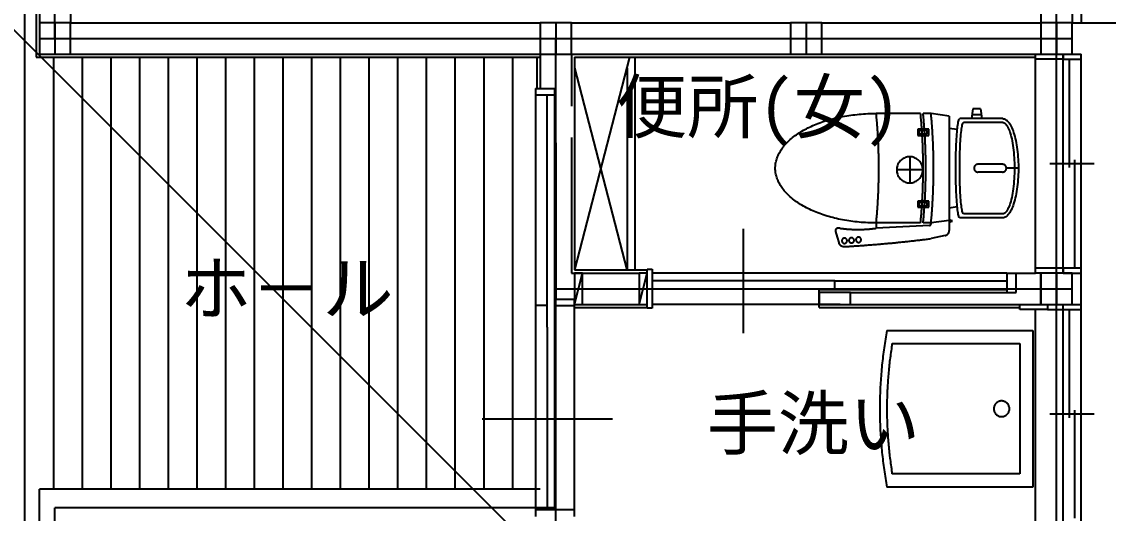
# Model space of a CAD drawing. Header units: millimetres. Extents: x -21029 to 20378, y -14043 to 14043.
# Drawn here: x 5234 to 9400, y -1352 to 533 of the extents above; entities that cross this region are included whole.
import ezdxf

# ---------------------------------------------------------------- set-up
doc = ezdxf.new("R2010")
doc.units = ezdxf.units.MM
for name, color, linetype in [('0-2', 7, 'Continuous'), ('0-3', 7, 'Continuous'), ('0-6', 7, 'Continuous'), ('0-7', 7, 'Continuous'), ('0-8', 7, 'Continuous'), ('0-C', 7, 'Continuous'), ('0-D', 7, 'Continuous'), ('0-E', 7, 'Continuous'), ('0-F', 7, 'Continuous'), ('1-7', 7, 'Continuous'), ('1-8', 7, 'Continuous'), ('1-9', 7, 'Continuous'), ('1-C', 7, 'Continuous')]:
    doc.layers.add(name, color=color, linetype=linetype)
doc.styles.add('JP', font='msgothic.ttc')

msp = doc.modelspace()

# ---------------------------------------------------------------- linework, layer by layer
at = {"layer": '0-2', "color": 1}
for p, q in [((9202, -3371.1), (9202, 7328.9)), ((5362, 468.9), (5362, 3416.4)), ((5362, 468.9), (9202, 468.9)), ((7282, -1451.1), (7282, 468.9)), ((7282, -491.1), (9202, -491.1)), ((5362, -4331.1), (5362, -1331.1)), ((7282, -1331.1), (5362, -1331.1))]:
    msp.add_line(p, q, dxfattribs=at)
at = {"layer": '0-3', "color": 7}
for p, q in [((9142, 1368.9), (9142, 528.9)), ((9262, 1368.9), (9262, 528.9)), ((5302, 1008.9), (5302, 528.9)), ((5422, 1008.9), (5422, 528.9)), ((5422, 528.9), (7222, 528.9)), ((7342, 528.9), (8182, 528.9)), ((8302, 528.9), (9142, 528.9)), ((5422, 408.9), (7222, 408.9)), ((7222, 408.9), (7222, 276.9)), ((7342, 408.9), (8182, 408.9)), ((7342, 408.9), (7342, 208.9)), ((8302, 408.9), (9142, 408.9)), ((7342, -431.1), (7602, -431.1)), ((8292, -493.6), (9012, -493.6)), ((8412, -506.1), (9047, -506.1)), ((7354.5, -551.1), (7602, -551.1)), ((8412, -551.1), (9082, -551.1))]:
    msp.add_line(p, q, dxfattribs=at)
at = {"layer": '0-6', "color": 7}
for p, q in [((8366.6, 166), (8374.2, 167.7)), ((8374.2, 167.7), (8381.9, 169.2)), ((8381.9, 169.2), (8389.7, 170.6)), ((8389.7, 170.6), (8397.5, 172)), ((8397.5, 172), (8405.4, 173.2)), ((8405.4, 173.2), (8413.3, 174.4)), ((8413.3, 174.4), (8421.3, 175.5)), ((8421.3, 175.5), (8429.3, 176.5)), ((8429.3, 176.5), (8437.4, 177.4)), ((8437.4, 177.4), (8445.4, 178.2)), ((8445.4, 178.2), (8453.6, 178.9)), ((8453.6, 178.9), (8461.7, 179.5)), ((8461.7, 179.5), (8469.9, 180)), ((8469.9, 180), (8478, 180.4)), ((8478, 180.4), (8486.2, 180.8)), ((8486.2, 180.8), (8494.4, 181)), ((8494.4, 181), (8502.6, 181.1)), ((8502.6, 181.1), (8510.9, 181.2)), ((8680.9, 181.2), (8510.9, 181.2)), ((8720.9, 181.2), (8690.9, 181.2)), ((8790.9, 171.2), (8720.9, 181.2)), ((8790.9, 171.2), (8790.9, -228.8)), ((8880.9, 199.2), (8875.9, 161.2)), ((8913.9, 176.2), (8877.9, 176.2)), ((8910.9, 199.2), (8880.9, 199.2)), ((8910.9, 199.2), (8915.9, 161.2)), ((8243.1, 122.8), (8249.1, 125.8)), ((8249.1, 125.8), (8255.2, 128.8)), ((8255.2, 128.8), (8261.4, 131.7)), ((8261.4, 131.7), (8267.7, 134.6)), ((8267.7, 134.6), (8274.2, 137.3)), ((8274.2, 137.3), (8280.7, 140)), ((8280.7, 140), (8287.4, 142.6)), ((8287.4, 142.6), (8294.1, 145.2)), ((8294.1, 145.2), (8301, 147.6)), ((8301, 147.6), (8307.9, 150)), ((8307.9, 150), (8315, 152.3)), ((8315, 152.3), (8322.1, 154.5)), ((8322.1, 154.5), (8329.3, 156.6)), ((8329.3, 156.6), (8336.6, 158.7)), ((8336.6, 158.7), (8344, 160.7)), ((8344, 160.7), (8351.4, 162.5)), ((8351.4, 162.5), (8359, 164.3)), ((8359, 164.3), (8366.6, 166)), ((8822, 124.9), (8822.8, 131.6)), ((8822.8, 131.6), (8823.6, 137.7)), ((8823.6, 137.7), (8824.5, 143.1)), ((8824.5, 143.1), (8825.3, 147.8)), ((8825.3, 147.8), (8826.2, 151.9)), ((8826.2, 151.9), (8827.1, 155.2)), ((8827.1, 155.2), (8828, 157.8)), ((8828, 157.8), (8829, 159.7)), ((8829, 159.7), (8829.9, 160.8)), ((8829.9, 160.8), (8830.9, 161.2)), ((8995.9, 161.2), (8830.9, 161.2)), ((8838.2, 121.7), (8839.1, 127.4)), ((8839.1, 127.4), (8840, 132.3)), ((8840, 132.3), (8840.9, 136.5)), ((8840.9, 136.5), (8841.9, 140)), ((8841.9, 140), (8842.9, 142.7)), ((8842.9, 142.7), (8843.9, 144.6)), ((8843.9, 144.6), (8844.8, 145.8)), ((8844.8, 145.8), (8845.9, 146.2)), ((8995.9, 146.2), (8845.9, 146.2)), ((8995.9, 161.2), (8998.9, 160.9)), ((8995.9, 146.2), (8998.5, 145.9)), ((8998.5, 145.9), (9001.1, 145)), ((8998.9, 160.9), (9002, 160.2)), ((9001.1, 145), (9003.7, 143.5)), ((9002, 160.2), (9005.1, 158.9)), ((9003.7, 143.5), (9006.2, 141.5)), ((9005.1, 158.9), (9008.1, 157.2)), ((9006.2, 141.5), (9008.8, 138.8)), ((9008.1, 157.2), (9011.1, 154.9)), ((9008.8, 138.8), (9011.2, 135.6)), ((9011.1, 154.9), (9014.1, 152.2)), ((9011.2, 135.6), (9013.7, 131.9)), ((9013.7, 131.9), (9016, 127.6)), ((9014.1, 152.2), (9017, 149)), ((9016, 127.6), (9018.4, 122.7)), ((9017, 149), (9019.9, 145.3)), ((9019.9, 145.3), (9022.7, 141.1)), ((9022.7, 141.1), (9025.4, 136.5)), ((9025.4, 136.5), (9028.1, 131.5)), ((9028.1, 131.5), (9030.6, 126)), ((9030.6, 126), (9033.1, 120.2)), ((8181.3, 81.3), (8185.7, 85.1)), ((8185.7, 85.1), (8190.2, 88.8)), ((8190.2, 88.8), (8194.9, 92.4)), ((8194.9, 92.4), (8199.7, 96.1)), ((8199.7, 96.1), (8204.7, 99.6)), ((8204.7, 99.6), (8209.8, 103.1)), ((8209.8, 103.1), (8215, 106.5)), ((8215, 106.5), (8220.3, 109.9)), ((8220.3, 109.9), (8225.8, 113.2)), ((8225.8, 113.2), (8231.5, 116.5)), ((8231.5, 116.5), (8237.2, 119.7)), ((8237.2, 119.7), (8243.1, 122.8)), ((8669.9, 121.2), (8669.9, 97.2)), ((8711.9, 121.2), (8669.9, 121.2)), ((8669.9, 97.2), (8711.9, 97.2)), ((8675.9, 115.2), (8675.9, 103.2)), ((8705.9, 115.2), (8675.9, 115.2)), ((8675.9, 103.2), (8705.9, 103.2)), ((8705.9, 103.2), (8705.9, 115.2)), ((8711.9, 97.2), (8711.9, 121.2)), ((8821.7, 119.2), (8790.9, 124)), ((8818.7, 82.9), (8819.3, 92.3)), ((8819.3, 92.3), (8819.9, 101.2)), ((8819.9, 101.2), (8820.6, 109.7)), ((8820.6, 109.7), (8821.3, 117.6)), ((8821.3, 117.6), (8822, 124.9)), ((8833.8, 75), (8834.4, 84.2)), ((8834.4, 84.2), (8835.1, 92.8)), ((8835.1, 92.8), (8835.8, 101)), ((8835.8, 101), (8836.6, 108.5)), ((8836.6, 108.5), (8837.4, 115.5)), ((8837.4, 115.5), (8838.2, 121.7)), ((9018.4, 122.7), (9020.6, 117.4)), ((9020.6, 117.4), (9022.7, 111.6)), ((9022.7, 111.6), (9024.8, 105.2)), ((9024.8, 105.2), (9026.7, 98.5)), ((9026.7, 98.5), (9028.6, 91.3)), ((9028.6, 91.3), (9030.3, 83.7)), ((9030.3, 83.7), (9031.9, 75.7)), ((9033.1, 120.2), (9035.5, 113.9)), ((9035.5, 113.9), (9037.7, 107.2)), ((9037.7, 107.2), (9039.9, 100.2)), ((9039.9, 100.2), (9041.9, 92.9)), ((9041.9, 92.9), (9043.8, 85.2)), ((9043.8, 85.2), (9045.6, 77.2)), ((8146, 41.1), (8148.8, 45.3)), ((8148.8, 45.3), (8151.8, 49.5)), ((8151.8, 49.5), (8154.9, 53.6)), ((8154.9, 53.6), (8158.2, 57.7)), ((8158.2, 57.7), (8161.7, 61.7)), ((8161.7, 61.7), (8165.3, 65.7)), ((8165.3, 65.7), (8169.1, 69.7)), ((8169.1, 69.7), (8173, 73.6)), ((8173, 73.6), (8177.1, 77.5)), ((8177.1, 77.5), (8181.3, 81.3)), ((8816.9, 41.1), (8817.3, 52.1)), ((8817.3, 52.1), (8817.7, 62.7)), ((8817.7, 62.7), (8818.2, 73)), ((8818.2, 73), (8818.7, 82.9)), ((8831.9, 34.1), (8832.2, 44.8)), ((8832.2, 44.8), (8832.7, 55.3)), ((8832.7, 55.3), (8833.2, 65.3)), ((8833.2, 65.3), (8833.8, 75)), ((9031.9, 75.7), (9033.4, 67.3)), ((9033.4, 67.3), (9034.8, 58.7)), ((9034.8, 58.7), (9036.1, 49.7)), ((9036.1, 49.7), (9037.2, 40.5)), ((9045.6, 77.2), (9047.3, 69)), ((9047.3, 69), (9048.8, 60.5)), ((9048.8, 60.5), (9050.2, 51.7)), ((9050.2, 51.7), (9051.4, 42.8)), ((9051.4, 42.8), (9052.5, 33.6)), ((8127, -2.1), (8128.1, 2.3)), ((8128.1, 2.3), (8129.4, 6.7)), ((8129.4, 6.7), (8130.9, 11.1)), ((8130.9, 11.1), (8132.5, 15.4)), ((8132.5, 15.4), (8134.4, 19.8)), ((8134.4, 19.8), (8136.3, 24.1)), ((8136.3, 24.1), (8138.5, 28.4)), ((8138.5, 28.4), (8140.8, 32.7)), ((8140.8, 32.7), (8143.3, 36.9)), ((8143.3, 36.9), (8146, 41.1)), ((8816, -5), (8816.1, 6.8)), ((8816.1, 6.8), (8816.3, 18.4)), ((8816.3, 18.4), (8816.6, 29.9)), ((8816.6, 29.9), (8816.9, 41.1)), ((8830.9, -11.3), (8831.1, 0.3)), ((8831.1, 0.3), (8831.3, 11.7)), ((8831.3, 11.7), (8831.5, 23)), ((8831.5, 23), (8831.9, 34.1)), ((9037.2, 40.5), (9038.1, 31)), ((9038.1, 31), (9039, 21.4)), ((9039, 21.4), (9039.6, 11.5)), ((9039.6, 11.5), (9040.2, 1.6)), ((9040.2, 1.6), (9040.5, -8.5)), ((9052.5, 33.6), (9053.5, 24.3)), ((9053.5, 24.3), (9054.2, 14.8)), ((9054.2, 14.8), (9054.9, 5.2)), ((9054.9, 5.2), (9055.4, -4.4)), ((8123.9, -24.4), (8124.2, -19.9)), ((8123.9, -28.8), (8123.9, -24.4)), ((8123.9, -33.3), (8123.9, -28.8)), ((8124.2, -37.7), (8123.9, -33.3)), ((8124.2, -19.9), (8124.6, -15.5)), ((8124.6, -42.2), (8124.2, -37.7)), ((8124.6, -15.5), (8125.2, -11)), ((8125.2, -11), (8126, -6.6)), ((8126, -6.6), (8127, -2.1)), ((8815.9, -16.9), (8816, -5)), ((8815.9, -28.8), (8815.9, -16.9)), ((8815.9, -40.8), (8815.9, -28.8)), ((8816, -52.6), (8815.9, -40.8)), ((8830.9, -23), (8830.9, -11.3)), ((8830.9, -34.7), (8830.9, -23)), ((8830.9, -46.3), (8830.9, -34.7)), ((8994.9, -13.8), (8900.9, -13.8)), ((9055.9, -28.8), (9009.9, -28.8)), ((9040.5, -8.5), (9040.8, -18.6)), ((9040.8, -39), (9040.5, -49.1)), ((9040.8, -18.6), (9040.9, -28.8)), ((9040.9, -28.8), (9040.8, -39)), ((9055.4, -4.4), (9055.7, -14.2)), ((9055.7, -14.2), (9055.8, -23.9)), ((9055.8, -33.7), (9055.7, -43.5)), ((9055.8, -23.9), (9055.8, -33.7)), ((8125.2, -46.6), (8124.6, -42.2)), ((8126, -51.1), (8125.2, -46.6)), ((8127, -55.5), (8126, -51.1)), ((8128.1, -59.9), (8127, -55.5)), ((8129.4, -64.3), (8128.1, -59.9)), ((8130.9, -68.7), (8129.4, -64.3)), ((8132.5, -73.1), (8130.9, -68.7)), ((8134.4, -77.4), (8132.5, -73.1)), ((8136.3, -81.7), (8134.4, -77.4)), ((8138.5, -86), (8136.3, -81.7)), ((8816.1, -64.4), (8816, -52.6)), ((8816.3, -76.1), (8816.1, -64.4)), ((8816.6, -87.5), (8816.3, -76.1)), ((8831.1, -57.9), (8830.9, -46.3)), ((8831.3, -69.4), (8831.1, -57.9)), ((8831.5, -80.7), (8831.3, -69.4)), ((8831.9, -91.7), (8831.5, -80.7)), ((8994.9, -43.8), (8900.9, -43.8)), ((9039, -79), (9038.1, -88.7)), ((9039.6, -69.2), (9039, -79)), ((9040.2, -59.2), (9039.6, -69.2)), ((9040.5, -49.1), (9040.2, -59.2)), ((9053.5, -81.9), (9052.5, -91.2)), ((9054.2, -72.5), (9053.5, -81.9)), ((9054.9, -62.9), (9054.2, -72.5)), ((9055.4, -53.2), (9054.9, -62.9)), ((9055.7, -43.5), (9055.4, -53.2)), ((8140.8, -90.3), (8138.5, -86)), ((8143.3, -94.6), (8140.8, -90.3)), ((8146, -98.8), (8143.3, -94.6)), ((8148.8, -103), (8146, -98.8)), ((8151.8, -107.1), (8148.8, -103)), ((8154.9, -111.2), (8151.8, -107.1)), ((8158.2, -115.3), (8154.9, -111.2)), ((8161.7, -119.4), (8158.2, -115.3)), ((8165.3, -123.4), (8161.7, -119.4)), ((8169.1, -127.3), (8165.3, -123.4)), ((8816.9, -98.8), (8816.6, -87.5)), ((8817.3, -109.7), (8816.9, -98.8)), ((8817.7, -120.4), (8817.3, -109.7)), ((8818.2, -130.6), (8817.7, -120.4)), ((8832.2, -102.5), (8831.9, -91.7)), ((8832.7, -112.9), (8832.2, -102.5)), ((8833.2, -123), (8832.7, -112.9)), ((8833.8, -132.6), (8833.2, -123)), ((9034.8, -116.3), (9033.4, -125)), ((9036.1, -107.4), (9034.8, -116.3)), ((9037.2, -98.1), (9036.1, -107.4)), ((9038.1, -88.7), (9037.2, -98.1)), ((9048.8, -118.1), (9047.3, -126.6)), ((9050.2, -109.4), (9048.8, -118.1)), ((9051.4, -100.4), (9050.2, -109.4)), ((9052.5, -91.2), (9051.4, -100.4)), ((8173, -131.2), (8169.1, -127.3)), ((8177.1, -135.1), (8173, -131.2)), ((8181.3, -138.9), (8177.1, -135.1)), ((8185.7, -142.7), (8181.3, -138.9)), ((8190.2, -146.4), (8185.7, -142.7)), ((8194.9, -150.1), (8190.2, -146.4)), ((8199.7, -153.7), (8194.9, -150.1)), ((8204.7, -157.2), (8199.7, -153.7)), ((8209.8, -160.7), (8204.7, -157.2)), ((8215, -164.2), (8209.8, -160.7)), ((8220.3, -167.6), (8215, -164.2)), ((8669.9, -154.8), (8669.9, -178.8)), ((8711.9, -154.8), (8669.9, -154.8)), ((8675.9, -160.8), (8675.9, -172.8)), ((8705.9, -160.8), (8675.9, -160.8)), ((8705.9, -172.8), (8705.9, -160.8)), ((8711.9, -178.8), (8711.9, -154.8)), ((8818.7, -140.5), (8818.2, -130.6)), ((8819.3, -149.9), (8818.7, -140.5)), ((8819.9, -158.9), (8819.3, -149.9)), ((8820.6, -167.3), (8819.9, -158.9)), ((8834.4, -141.8), (8833.8, -132.6)), ((8835.1, -150.5), (8834.4, -141.8)), ((8835.8, -158.6), (8835.1, -150.5)), ((8836.6, -166.2), (8835.8, -158.6)), ((8837.4, -173.1), (8836.6, -166.2)), ((9024.8, -162.9), (9022.7, -169.2)), ((9026.7, -156.1), (9024.8, -162.9)), ((9028.6, -148.9), (9026.7, -156.1)), ((9030.3, -141.3), (9028.6, -148.9)), ((9031.9, -133.3), (9030.3, -141.3)), ((9033.4, -125), (9031.9, -133.3)), ((9037.7, -164.9), (9035.5, -171.5)), ((9039.9, -157.9), (9037.7, -164.9)), ((9041.9, -150.5), (9039.9, -157.9)), ((9043.8, -142.9), (9041.9, -150.5)), ((9045.6, -134.9), (9043.8, -142.9)), ((9047.3, -126.6), (9045.6, -134.9)), ((8225.8, -170.9), (8220.3, -167.6)), ((8231.5, -174.1), (8225.8, -170.9)), ((8237.2, -177.3), (8231.5, -174.1)), ((8243.1, -180.4), (8237.2, -177.3)), ((8249.1, -183.5), (8243.1, -180.4)), ((8255.2, -186.5), (8249.1, -183.5)), ((8261.4, -189.4), (8255.2, -186.5)), ((8267.7, -192.2), (8261.4, -189.4)), ((8274.2, -195), (8267.7, -192.2)), ((8280.7, -197.7), (8274.2, -195)), ((8287.4, -200.3), (8280.7, -197.7)), ((8294.1, -202.8), (8287.4, -200.3)), ((8301, -205.3), (8294.1, -202.8)), ((8307.9, -207.6), (8301, -205.3)), ((8315, -209.9), (8307.9, -207.6)), ((8669.9, -178.8), (8711.9, -178.8)), ((8675.9, -172.8), (8705.9, -172.8)), ((8821.7, -176.8), (8790.9, -181.7)), ((8821.3, -175.2), (8820.6, -167.3)), ((8822, -182.5), (8821.3, -175.2)), ((8822.8, -189.2), (8822, -182.5)), ((8823.6, -195.3), (8822.8, -189.2)), ((8824.5, -200.7), (8823.6, -195.3)), ((8825.3, -205.5), (8824.5, -200.7)), ((8826.2, -209.5), (8825.3, -205.5)), ((8838.2, -179.4), (8837.4, -173.1)), ((8839.1, -185), (8838.2, -179.4)), ((8840, -189.9), (8839.1, -185)), ((8840.9, -194.1), (8840, -189.9)), ((8841.9, -197.6), (8840.9, -194.1)), ((8842.9, -200.3), (8841.9, -197.6)), ((8843.9, -202.3), (8842.9, -200.3)), ((8844.8, -203.4), (8843.9, -202.3)), ((8845.9, -203.8), (8844.8, -203.4)), ((8995.9, -203.8), (8845.9, -203.8)), ((8998.5, -203.5), (8995.9, -203.8)), ((9001.1, -202.6), (8998.5, -203.5)), ((9003.7, -201.2), (9001.1, -202.6)), ((9006.2, -199.1), (9003.7, -201.2)), ((9008.8, -196.5), (9006.2, -199.1)), ((9011.2, -193.3), (9008.8, -196.5)), ((9013.7, -189.5), (9011.2, -193.3)), ((9016, -185.2), (9013.7, -189.5)), ((9017, -206.6), (9014.1, -209.8)), ((9018.4, -180.4), (9016, -185.2)), ((9019.9, -202.9), (9017, -206.6)), ((9020.6, -175), (9018.4, -180.4)), ((9022.7, -198.8), (9019.9, -202.9)), ((9022.7, -169.2), (9020.6, -175)), ((9025.4, -194.2), (9022.7, -198.8)), ((9028.1, -189.1), (9025.4, -194.2)), ((9030.6, -183.7), (9028.1, -189.1)), ((9033.1, -177.8), (9030.6, -183.7)), ((9035.5, -171.5), (9033.1, -177.8)), ((8322.1, -212.2), (8315, -209.9)), ((8329.3, -214.3), (8322.1, -212.2)), ((8336.6, -216.3), (8329.3, -214.3)), ((8344, -218.3), (8336.6, -216.3)), ((8351.4, -220.2), (8344, -218.3)), ((8359, -222), (8351.4, -220.2)), ((8366.6, -223.7), (8359, -222)), ((8374.2, -225.3), (8366.6, -223.7)), ((8381.9, -226.8), (8374.2, -225.3)), ((8389.7, -228.3), (8381.9, -226.8)), ((8397.5, -229.6), (8389.7, -228.3)), ((8405.4, -230.9), (8397.5, -229.6)), ((8413.3, -232), (8405.4, -230.9)), ((8421.3, -233.1), (8413.3, -232)), ((8429.3, -234.1), (8421.3, -233.1)), ((8437.4, -235), (8429.3, -234.1)), ((8445.4, -235.8), (8437.4, -235)), ((8453.6, -236.5), (8445.4, -235.8)), ((8461.7, -237.1), (8453.6, -236.5)), ((8469.9, -237.6), (8461.7, -237.1)), ((8478, -238.1), (8469.9, -237.6)), ((8486.2, -238.4), (8478, -238.1)), ((8494.4, -238.6), (8486.2, -238.4)), ((8502.6, -238.8), (8494.4, -238.6)), ((8510.9, -238.8), (8502.6, -238.8)), ((8680.9, -238.8), (8510.9, -238.8)), ((8510.9, -238.8), (8510.9, -258.8)), ((8715.2, -248.8), (8510.9, -258.8)), ((8720.9, -238.8), (8690.9, -238.8)), ((8720.9, -238.8), (8719.3, -245.1)), ((8790.9, -228.8), (8720.9, -238.8)), ((8790.9, -228.8), (8790.9, -267.6)), ((8827.1, -212.9), (8826.2, -209.5)), ((8828, -215.5), (8827.1, -212.9)), ((8829, -217.3), (8828, -215.5)), ((8829.9, -218.4), (8829, -217.3)), ((8830.9, -218.8), (8829.9, -218.4)), ((8995.9, -218.8), (8830.9, -218.8)), ((8998.9, -218.6), (8995.9, -218.8)), ((9002, -217.8), (8998.9, -218.6)), ((9005.1, -216.6), (9002, -217.8)), ((9008.1, -214.8), (9005.1, -216.6)), ((9011.1, -212.6), (9008.1, -214.8)), ((9014.1, -209.8), (9011.1, -212.6)), ((8354.6, -271.5), (8360.9, -293.8)), ((8370.9, -258.8), (8364.2, -258.8)), ((8775.1, -287.2), (8720.9, -298.8)), ((8360.9, -293.8), (8366.8, -314.3)), ((8386, -328.8), (8400.9, -328.8))]:
    msp.add_line(p, q, dxfattribs=at)
for points in [[(8510.9, -238.8), (8511.4, -233), (8511.9, -227.2), (8512.4, -221.4), (8512.9, -215.5), (8513.4, -209.7), (8513.9, -203.9), (8514.4, -198.1), (8514.8, -192.3), (8515.2, -186.4), (8515.6, -180.6), (8516, -174.8), (8516.4, -168.9), (8516.8, -163.1), (8517.1, -157.3), (8517.4, -151.4), (8517.8, -145.6), (8518.1, -139.8), (8518.3, -133.9), (8518.6, -128.1), (8518.9, -122.3), (8519.1, -116.4), (8519.3, -110.6), (8519.5, -104.8), (8519.7, -98.9), (8519.9, -93.1), (8520.1, -87.2), (8520.2, -81.4), (8520.4, -75.6), (8520.5, -69.7), (8520.6, -63.9), (8520.7, -58), (8520.7, -52.2), (8520.8, -46.3), (8520.8, -40.5), (8520.8, -34.7), (8520.9, -28.8), (8520.8, -23), (8520.8, -17.1), (8520.8, -11.3), (8520.7, -5.5), (8520.7, 0.4), (8520.6, 6.2), (8520.5, 12.1), (8520.4, 17.9), (8520.2, 23.8), (8520.1, 29.6), (8519.9, 35.4), (8519.7, 41.3), (8519.5, 47.1), (8519.3, 52.9), (8519.1, 58.8), (8518.9, 64.6), (8518.6, 70.5), (8518.3, 76.3), (8518.1, 82.1), (8517.8, 88), (8517.4, 93.8), (8517.1, 99.6), (8516.8, 105.5), (8516.4, 111.3), (8516, 117.1), (8515.6, 123), (8515.2, 128.8), (8514.8, 134.6), (8514.4, 140.4), (8513.9, 146.3), (8513.4, 152.1), (8512.9, 157.9), (8512.4, 163.7), (8511.9, 169.5), (8511.4, 175.4), (8510.9, 181.2)], [(8680.9, -238.8), (8681.4, -233), (8681.9, -227.2), (8682.4, -221.4), (8682.9, -215.5), (8683.4, -209.7), (8683.9, -203.9), (8684.4, -198.1), (8684.8, -192.3), (8685.2, -186.4), (8685.6, -180.6), (8686, -174.8), (8686.4, -168.9), (8686.8, -163.1), (8687.1, -157.3), (8687.4, -151.4), (8687.8, -145.6), (8688.1, -139.8), (8688.3, -133.9), (8688.6, -128.1), (8688.9, -122.3), (8689.1, -116.4), (8689.3, -110.6), (8689.5, -104.8), (8689.7, -98.9), (8689.9, -93.1), (8690.1, -87.2), (8690.2, -81.4), (8690.4, -75.6), (8690.5, -69.7), (8690.6, -63.9), (8690.7, -58), (8690.7, -52.2), (8690.8, -46.3), (8690.8, -40.5), (8690.8, -34.7), (8690.9, -28.8), (8690.8, -23), (8690.8, -17.1), (8690.8, -11.3), (8690.7, -5.5), (8690.7, 0.4), (8690.6, 6.2), (8690.5, 12.1), (8690.4, 17.9), (8690.2, 23.8), (8690.1, 29.6), (8689.9, 35.4), (8689.7, 41.3), (8689.5, 47.1), (8689.3, 52.9), (8689.1, 58.8), (8688.9, 64.6), (8688.6, 70.5), (8688.3, 76.3), (8688.1, 82.1), (8687.8, 88), (8687.4, 93.8), (8687.1, 99.6), (8686.8, 105.5), (8686.4, 111.3), (8686, 117.1), (8685.6, 123), (8685.2, 128.8), (8684.8, 134.6), (8684.4, 140.4), (8683.9, 146.3), (8683.4, 152.1), (8682.9, 157.9), (8682.4, 163.7), (8681.9, 169.5), (8681.4, 175.4), (8680.9, 181.2)], [(8690.9, -238.8), (8691.4, -233), (8691.9, -227.2), (8692.4, -221.4), (8692.9, -215.5), (8693.4, -209.7), (8693.9, -203.9), (8694.4, -198.1), (8694.8, -192.3), (8695.2, -186.4), (8695.6, -180.6), (8696, -174.8), (8696.4, -168.9), (8696.8, -163.1), (8697.1, -157.3), (8697.4, -151.4), (8697.8, -145.6), (8698.1, -139.8), (8698.3, -133.9), (8698.6, -128.1), (8698.9, -122.3), (8699.1, -116.4), (8699.3, -110.6), (8699.5, -104.8), (8699.7, -98.9), (8699.9, -93.1), (8700.1, -87.2), (8700.2, -81.4), (8700.4, -75.6), (8700.5, -69.7), (8700.6, -63.9), (8700.7, -58), (8700.7, -52.2), (8700.8, -46.3), (8700.8, -40.5), (8700.8, -34.7), (8700.9, -28.8), (8700.8, -23), (8700.8, -17.1), (8700.8, -11.3), (8700.7, -5.5), (8700.7, 0.4), (8700.6, 6.2), (8700.5, 12.1), (8700.4, 17.9), (8700.2, 23.8), (8700.1, 29.6), (8699.9, 35.4), (8699.7, 41.3), (8699.5, 47.1), (8699.3, 52.9), (8699.1, 58.8), (8698.9, 64.6), (8698.6, 70.5), (8698.3, 76.3), (8698.1, 82.1), (8697.8, 88), (8697.4, 93.8), (8697.1, 99.6), (8696.8, 105.5), (8696.4, 111.3), (8696, 117.1), (8695.6, 123), (8695.2, 128.8), (8694.8, 134.6), (8694.4, 140.4), (8693.9, 146.3), (8693.4, 152.1), (8692.9, 157.9), (8692.4, 163.7), (8691.9, 169.5), (8691.4, 175.4), (8690.9, 181.2)], [(8720.9, -238.8), (8721.4, -233), (8721.9, -227.2), (8722.4, -221.4), (8722.9, -215.5), (8723.4, -209.7), (8723.9, -203.9), (8724.4, -198.1), (8724.8, -192.3), (8725.2, -186.4), (8725.6, -180.6), (8726, -174.8), (8726.4, -168.9), (8726.8, -163.1), (8727.1, -157.3), (8727.4, -151.4), (8727.8, -145.6), (8728.1, -139.8), (8728.3, -133.9), (8728.6, -128.1), (8728.9, -122.3), (8729.1, -116.4), (8729.3, -110.6), (8729.5, -104.8), (8729.7, -98.9), (8729.9, -93.1), (8730.1, -87.2), (8730.2, -81.4), (8730.4, -75.6), (8730.5, -69.7), (8730.6, -63.9), (8730.7, -58), (8730.7, -52.2), (8730.8, -46.3), (8730.8, -40.5), (8730.8, -34.7), (8730.9, -28.8), (8730.8, -23), (8730.8, -17.1), (8730.8, -11.3), (8730.7, -5.5), (8730.7, 0.4), (8730.6, 6.2), (8730.5, 12.1), (8730.4, 17.9), (8730.2, 23.8), (8730.1, 29.6), (8729.9, 35.4), (8729.7, 41.3), (8729.5, 47.1), (8729.3, 52.9), (8729.1, 58.8), (8728.9, 64.6), (8728.6, 70.5), (8728.3, 76.3), (8728.1, 82.1), (8727.8, 88), (8727.4, 93.8), (8727.1, 99.6), (8726.8, 105.5), (8726.4, 111.3), (8726, 117.1), (8725.6, 123), (8725.2, 128.8), (8724.8, 134.6), (8724.4, 140.4), (8723.9, 146.3), (8723.4, 152.1), (8722.9, 157.9), (8722.4, 163.7), (8721.9, 169.5), (8721.4, 175.4), (8720.9, 181.2)], [(8900.9, -13.8), (8900.2, -13.8), (8899.5, -13.9), (8898.9, -13.9), (8898.2, -14), (8897.6, -14.2), (8897, -14.3), (8896.3, -14.5), (8895.7, -14.7), (8895.1, -15), (8894.5, -15.2), (8893.9, -15.5), (8893.4, -15.8), (8892.8, -16.2), (8892.2, -16.5), (8891.7, -16.9), (8891.2, -17.3), (8890.7, -17.8), (8890.2, -18.2), (8889.8, -18.7), (8889.4, -19.2), (8889, -19.7), (8888.6, -20.2), (8888.2, -20.8), (8887.9, -21.3), (8887.5, -21.9), (8887.3, -22.5), (8887, -23.1), (8886.8, -23.7), (8886.5, -24.3), (8886.4, -24.9), (8886.2, -25.6), (8886.1, -26.2), (8886, -26.9), (8885.9, -27.5), (8885.9, -28.2), (8885.9, -28.8), (8885.9, -29.5), (8885.9, -30.1), (8886, -30.8), (8886.1, -31.4), (8886.2, -32.1), (8886.4, -32.7), (8886.5, -33.3), (8886.8, -34), (8887, -34.6), (8887.3, -35.2), (8887.5, -35.7), (8887.9, -36.3), (8888.2, -36.9), (8888.6, -37.4), (8889, -38), (8889.4, -38.5), (8889.8, -39), (8890.2, -39.4), (8890.7, -39.9), (8891.2, -40.3), (8891.7, -40.7), (8892.2, -41.1), (8892.8, -41.5), (8893.4, -41.8), (8893.9, -42.1), (8894.5, -42.4), (8895.1, -42.7), (8895.7, -42.9), (8896.3, -43.1), (8897, -43.3), (8897.6, -43.5), (8898.2, -43.6), (8898.9, -43.7), (8899.5, -43.8), (8900.2, -43.8), (8900.9, -43.8)], [(8994.9, -43.8), (8995.5, -43.8), (8996.2, -43.8), (8996.8, -43.7), (8997.5, -43.6), (8998.1, -43.5), (8998.7, -43.3), (8999.4, -43.1), (9000, -42.9), (9000.6, -42.7), (9001.2, -42.4), (9001.8, -42.1), (9002.4, -41.8), (9002.9, -41.5), (9003.5, -41.1), (9004, -40.7), (9004.5, -40.3), (9005, -39.9), (9005.5, -39.4), (9005.9, -39), (9006.3, -38.5), (9006.8, -38), (9007.1, -37.4), (9007.5, -36.9), (9007.8, -36.3), (9008.2, -35.7), (9008.4, -35.2), (9008.7, -34.6), (9008.9, -34), (9009.2, -33.3), (9009.3, -32.7), (9009.5, -32.1), (9009.6, -31.4), (9009.7, -30.8), (9009.8, -30.1), (9009.8, -29.5), (9009.9, -28.8), (9009.8, -28.2), (9009.8, -27.5), (9009.7, -26.9), (9009.6, -26.2), (9009.5, -25.6), (9009.3, -24.9), (9009.2, -24.3), (9008.9, -23.7), (9008.7, -23.1), (9008.4, -22.5), (9008.2, -21.9), (9007.8, -21.3), (9007.5, -20.8), (9007.1, -20.2), (9006.8, -19.7), (9006.3, -19.2), (9005.9, -18.7), (9005.5, -18.2), (9005, -17.8), (9004.5, -17.3), (9004, -16.9), (9003.5, -16.5), (9002.9, -16.2), (9002.4, -15.8), (9001.8, -15.5), (9001.2, -15.2), (9000.6, -15), (9000, -14.7), (8999.4, -14.5), (8998.7, -14.3), (8998.1, -14.2), (8997.5, -14), (8996.8, -13.9), (8996.2, -13.9), (8995.5, -13.8), (8994.9, -13.8)], [(8715.2, -248.8), (8715.2, -248.8), (8715.3, -248.8), (8715.4, -248.8), (8715.5, -248.8), (8715.5, -248.7), (8715.6, -248.7), (8715.7, -248.7), (8715.8, -248.7), (8715.9, -248.6), (8715.9, -248.6), (8716, -248.6), (8716.1, -248.6), (8716.2, -248.5), (8716.2, -248.5), (8716.3, -248.5), (8716.4, -248.4), (8716.5, -248.4), (8716.5, -248.4), (8716.6, -248.3), (8716.7, -248.3), (8716.7, -248.3), (8716.8, -248.2), (8716.9, -248.2), (8717, -248.1), (8717, -248.1), (8717.1, -248.1), (8717.2, -248), (8717.2, -248), (8717.3, -247.9), (8717.4, -247.9), (8717.4, -247.8), (8717.5, -247.8), (8717.6, -247.7), (8717.6, -247.7), (8717.7, -247.6), (8717.7, -247.6), (8717.8, -247.5), (8717.9, -247.5), (8717.9, -247.4), (8718, -247.3), (8718, -247.3), (8718.1, -247.2), (8718.1, -247.2), (8718.2, -247.1), (8718.2, -247), (8718.3, -247), (8718.3, -246.9), (8718.4, -246.9), (8718.4, -246.8), (8718.5, -246.7), (8718.5, -246.7), (8718.6, -246.6), (8718.6, -246.5), (8718.7, -246.5), (8718.7, -246.4), (8718.8, -246.3), (8718.8, -246.2), (8718.8, -246.2), (8718.9, -246.1), (8718.9, -246), (8718.9, -246), (8719, -245.9), (8719, -245.8), (8719, -245.7), (8719.1, -245.7), (8719.1, -245.6), (8719.1, -245.5), (8719.2, -245.4), (8719.2, -245.4), (8719.2, -245.3), (8719.2, -245.2), (8719.3, -245.1)], [(8364.2, -258.8), (8363.9, -258.8), (8363.6, -258.8), (8363.4, -258.8), (8363.1, -258.9), (8362.9, -258.9), (8362.6, -258.9), (8362.4, -259), (8362.1, -259), (8361.9, -259.1), (8361.6, -259.1), (8361.4, -259.2), (8361.1, -259.3), (8360.9, -259.4), (8360.6, -259.4), (8360.4, -259.5), (8360.2, -259.6), (8359.9, -259.7), (8359.7, -259.8), (8359.5, -260), (8359.2, -260.1), (8359, -260.2), (8358.8, -260.3), (8358.6, -260.5), (8358.4, -260.6), (8358.2, -260.8), (8358, -260.9), (8357.8, -261.1), (8357.6, -261.3), (8357.4, -261.4), (8357.2, -261.6), (8357, -261.8), (8356.8, -262), (8356.6, -262.2), (8356.5, -262.4), (8356.3, -262.6), (8356.2, -262.8), (8356, -263), (8355.9, -263.2), (8355.7, -263.4), (8355.6, -263.6), (8355.5, -263.8), (8355.3, -264.1), (8355.2, -264.3), (8355.1, -264.5), (8355, -264.7), (8354.9, -265), (8354.8, -265.2), (8354.7, -265.5), (8354.6, -265.7), (8354.6, -266), (8354.5, -266.2), (8354.4, -266.4), (8354.4, -266.7), (8354.3, -266.9), (8354.3, -267.2), (8354.2, -267.5), (8354.2, -267.7), (8354.2, -268), (8354.2, -268.2), (8354.2, -268.5), (8354.2, -268.7), (8354.2, -269), (8354.2, -269.2), (8354.2, -269.5), (8354.2, -269.8), (8354.2, -270), (8354.3, -270.3), (8354.3, -270.5), (8354.4, -270.8), (8354.4, -271), (8354.5, -271.3), (8354.6, -271.5)], [(8370.9, -258.8), (8372.8, -259.1), (8374.7, -259.4), (8376.6, -259.6), (8378.6, -259.9), (8380.5, -260.1), (8382.5, -260.3), (8384.4, -260.6), (8386.3, -260.8), (8388.3, -261), (8390.2, -261.2), (8392.2, -261.4), (8394.1, -261.6), (8396, -261.8), (8398, -262), (8399.9, -262.1), (8401.9, -262.3), (8403.8, -262.4), (8405.8, -262.6), (8407.7, -262.7), (8409.7, -262.8), (8411.6, -263), (8413.6, -263.1), (8415.5, -263.2), (8417.4, -263.3), (8419.4, -263.4), (8421.3, -263.4), (8423.3, -263.5), (8425.2, -263.6), (8427.2, -263.6), (8429.1, -263.7), (8431.1, -263.7), (8433, -263.8), (8435, -263.8), (8436.9, -263.8), (8438.9, -263.8), (8440.9, -263.8), (8442.8, -263.8), (8444.8, -263.8), (8446.7, -263.8), (8448.7, -263.8), (8450.6, -263.7), (8452.6, -263.7), (8454.5, -263.6), (8456.5, -263.6), (8458.4, -263.5), (8460.4, -263.4), (8462.3, -263.4), (8464.3, -263.3), (8466.2, -263.2), (8468.2, -263.1), (8470.1, -263), (8472, -262.8), (8474, -262.7), (8475.9, -262.6), (8477.9, -262.4), (8479.8, -262.3), (8481.8, -262.1), (8483.7, -262), (8485.7, -261.8), (8487.6, -261.6), (8489.5, -261.4), (8491.5, -261.2), (8493.4, -261), (8495.4, -260.8), (8497.3, -260.6), (8499.2, -260.3), (8501.2, -260.1), (8503.1, -259.9), (8505.1, -259.6), (8507, -259.4), (8508.9, -259.1), (8510.9, -258.8)], [(8775.1, -287.2), (8775.4, -287.1), (8775.8, -287), (8776.1, -286.9), (8776.5, -286.8), (8776.9, -286.7), (8777.2, -286.6), (8777.6, -286.5), (8777.9, -286.3), (8778.3, -286.2), (8778.6, -286.1), (8779, -285.9), (8779.3, -285.7), (8779.7, -285.6), (8780, -285.4), (8780.3, -285.2), (8780.7, -285), (8781, -284.9), (8781.3, -284.7), (8781.6, -284.5), (8781.9, -284.3), (8782.3, -284), (8782.6, -283.8), (8782.9, -283.6), (8783.2, -283.4), (8783.5, -283.1), (8783.7, -282.9), (8784, -282.6), (8784.3, -282.4), (8784.6, -282.1), (8784.9, -281.9), (8785.1, -281.6), (8785.4, -281.3), (8785.6, -281), (8785.9, -280.8), (8786.1, -280.5), (8786.4, -280.2), (8786.6, -279.9), (8786.8, -279.6), (8787.1, -279.3), (8787.3, -279), (8787.5, -278.7), (8787.7, -278.3), (8787.9, -278), (8788.1, -277.7), (8788.3, -277.4), (8788.5, -277), (8788.6, -276.7), (8788.8, -276.4), (8789, -276), (8789.1, -275.7), (8789.3, -275.3), (8789.4, -275), (8789.6, -274.6), (8789.7, -274.3), (8789.8, -273.9), (8789.9, -273.6), (8790, -273.2), (8790.1, -272.8), (8790.2, -272.5), (8790.3, -272.1), (8790.4, -271.7), (8790.5, -271.4), (8790.5, -271), (8790.6, -270.6), (8790.7, -270.3), (8790.7, -269.9), (8790.8, -269.5), (8790.8, -269.1), (8790.8, -268.8), (8790.8, -268.4), (8790.8, -268), (8790.9, -267.6)], [(8366.8, -314.3), (8366.9, -314.7), (8367, -315), (8367.1, -315.3), (8367.2, -315.7), (8367.3, -316), (8367.5, -316.4), (8367.6, -316.7), (8367.7, -317), (8367.9, -317.3), (8368, -317.7), (8368.2, -318), (8368.4, -318.3), (8368.6, -318.6), (8368.7, -318.9), (8368.9, -319.2), (8369.1, -319.5), (8369.3, -319.8), (8369.5, -320.1), (8369.7, -320.4), (8369.9, -320.7), (8370.1, -321), (8370.4, -321.3), (8370.6, -321.6), (8370.8, -321.8), (8371, -322.1), (8371.3, -322.4), (8371.5, -322.6), (8371.8, -322.9), (8372, -323.1), (8372.3, -323.4), (8372.6, -323.6), (8372.8, -323.9), (8373.1, -324.1), (8373.4, -324.3), (8373.7, -324.5), (8373.9, -324.8), (8374.2, -325), (8374.5, -325.2), (8374.8, -325.4), (8375.1, -325.6), (8375.4, -325.8), (8375.7, -326), (8376, -326.1), (8376.3, -326.3), (8376.7, -326.5), (8377, -326.7), (8377.3, -326.8), (8377.6, -327), (8377.9, -327.1), (8378.3, -327.3), (8378.6, -327.4), (8378.9, -327.5), (8379.3, -327.6), (8379.6, -327.8), (8380, -327.9), (8380.3, -328), (8380.6, -328.1), (8381, -328.2), (8381.3, -328.3), (8381.7, -328.3), (8382, -328.4), (8382.4, -328.5), (8382.7, -328.5), (8383.1, -328.6), (8383.5, -328.7), (8383.8, -328.7), (8384.2, -328.7), (8384.5, -328.8), (8384.9, -328.8), (8385.2, -328.8), (8385.6, -328.8), (8386, -328.8)], [(8399, -307.1), (8398.9, -306.2), (8398.8, -305.4), (8398.6, -304.5), (8398.3, -303.7), (8398, -302.9), (8397.6, -302.1), (8397.1, -301.4), (8396.6, -300.7), (8396, -300.1), (8395.4, -299.5), (8394.7, -298.9), (8394, -298.5), (8393.2, -298.1), (8392.4, -297.7), (8391.5, -297.5), (8390.7, -297.3), (8389.8, -297.2), (8389, -297.1), (8388.1, -297.2), (8387.2, -297.3), (8386.4, -297.5), (8385.5, -297.7), (8384.7, -298.1), (8384, -298.5), (8383.2, -298.9), (8382.5, -299.5), (8381.9, -300.1), (8381.3, -300.7), (8380.8, -301.4), (8380.3, -302.1), (8379.9, -302.9), (8379.6, -303.7), (8379.3, -304.5), (8379.1, -305.4), (8379, -306.2), (8379, -307.1), (8379, -308), (8379.1, -308.9), (8379.3, -309.7), (8379.6, -310.5), (8379.9, -311.3), (8380.3, -312.1), (8380.8, -312.9), (8381.3, -313.5), (8381.9, -314.2), (8382.5, -314.8), (8383.2, -315.3), (8384, -315.8), (8384.7, -316.2), (8385.5, -316.5), (8386.4, -316.8), (8387.2, -317), (8388.1, -317.1), (8389, -317.1), (8389.8, -317.1), (8390.7, -317), (8391.5, -316.8), (8392.4, -316.5), (8393.2, -316.2), (8394, -315.8), (8394.7, -315.3), (8395.4, -314.8), (8396, -314.2), (8396.6, -313.5), (8397.1, -312.9), (8397.6, -312.1), (8398, -311.3), (8398.3, -310.5), (8398.6, -309.7), (8398.8, -308.9), (8398.9, -308), (8399, -307.1)], [(8400.9, -328.8), (8405.3, -328.6), (8409.8, -328.3), (8414.2, -328), (8418.7, -327.7), (8423.1, -327.4), (8427.6, -327.1), (8432, -326.8), (8436.5, -326.6), (8441, -326.2), (8445.4, -325.9), (8449.9, -325.6), (8454.3, -325.3), (8458.8, -325), (8463.2, -324.7), (8467.7, -324.3), (8472.1, -324), (8476.6, -323.7), (8481, -323.3), (8485.5, -323), (8489.9, -322.6), (8494.4, -322.3), (8498.8, -321.9), (8503.3, -321.6), (8507.7, -321.2), (8512.2, -320.8), (8516.6, -320.5), (8521.1, -320.1), (8525.5, -319.7), (8530, -319.3), (8534.4, -318.9), (8538.9, -318.5), (8543.3, -318.1), (8547.8, -317.7), (8552.2, -317.3), (8556.7, -316.9), (8561.1, -316.5), (8565.5, -316.1), (8570, -315.7), (8574.4, -315.2), (8578.9, -314.8), (8583.3, -314.4), (8587.8, -313.9), (8592.2, -313.5), (8596.7, -313), (8601.1, -312.6), (8605.5, -312.1), (8610, -311.7), (8614.4, -311.2), (8618.9, -310.7), (8623.3, -310.3), (8627.7, -309.8), (8632.2, -309.3), (8636.6, -308.8), (8641.1, -308.3), (8645.5, -307.8), (8649.9, -307.3), (8654.4, -306.8), (8658.8, -306.3), (8663.2, -305.8), (8667.7, -305.3), (8672.1, -304.8), (8676.5, -304.3), (8681, -303.7), (8685.4, -303.2), (8689.8, -302.7), (8694.3, -302.1), (8698.7, -301.6), (8703.1, -301.1), (8707.6, -300.5), (8712, -299.9), (8716.4, -299.4), (8720.9, -298.8)], [(8426, -305.6), (8425.9, -304.7), (8425.8, -303.9), (8425.6, -303), (8425.3, -302.2), (8425, -301.4), (8424.6, -300.6), (8424.1, -299.9), (8423.6, -299.2), (8423, -298.6), (8422.4, -298), (8421.7, -297.4), (8421, -297), (8420.2, -296.6), (8419.4, -296.2), (8418.5, -296), (8417.7, -295.8), (8416.8, -295.7), (8416, -295.6), (8415.1, -295.7), (8414.2, -295.8), (8413.4, -296), (8412.5, -296.2), (8411.7, -296.6), (8411, -297), (8410.2, -297.4), (8409.5, -298), (8408.9, -298.6), (8408.3, -299.2), (8407.8, -299.9), (8407.3, -300.6), (8406.9, -301.4), (8406.6, -302.2), (8406.3, -303), (8406.1, -303.9), (8406, -304.7), (8406, -305.6), (8406, -306.5), (8406.1, -307.4), (8406.3, -308.2), (8406.6, -309), (8406.9, -309.8), (8407.3, -310.6), (8407.8, -311.4), (8408.3, -312), (8408.9, -312.7), (8409.5, -313.3), (8410.2, -313.8), (8411, -314.3), (8411.7, -314.7), (8412.5, -315), (8413.4, -315.3), (8414.2, -315.5), (8415.1, -315.6), (8416, -315.6), (8416.8, -315.6), (8417.7, -315.5), (8418.5, -315.3), (8419.4, -315), (8420.2, -314.7), (8421, -314.3), (8421.7, -313.8), (8422.4, -313.3), (8423, -312.7), (8423.6, -312), (8424.1, -311.4), (8424.6, -310.6), (8425, -309.8), (8425.3, -309), (8425.6, -308.2), (8425.8, -307.4), (8425.9, -306.5), (8426, -305.6)], [(8453.1, -303.2), (8453, -302.3), (8452.9, -301.5), (8452.7, -300.6), (8452.4, -299.8), (8452.1, -299), (8451.7, -298.2), (8451.2, -297.5), (8450.7, -296.8), (8450.1, -296.2), (8449.5, -295.6), (8448.8, -295), (8448.1, -294.6), (8447.3, -294.2), (8446.5, -293.8), (8445.6, -293.6), (8444.8, -293.4), (8443.9, -293.3), (8443.1, -293.2), (8442.2, -293.3), (8441.3, -293.4), (8440.5, -293.6), (8439.6, -293.8), (8438.8, -294.2), (8438.1, -294.6), (8437.3, -295), (8436.6, -295.6), (8436, -296.2), (8435.4, -296.8), (8434.9, -297.5), (8434.4, -298.2), (8434, -299), (8433.7, -299.8), (8433.4, -300.6), (8433.2, -301.5), (8433.1, -302.3), (8433.1, -303.2), (8433.1, -304.1), (8433.2, -305), (8433.4, -305.8), (8433.7, -306.6), (8434, -307.4), (8434.4, -308.2), (8434.9, -309), (8435.4, -309.6), (8436, -310.3), (8436.6, -310.9), (8437.3, -311.4), (8438.1, -311.9), (8438.8, -312.3), (8439.6, -312.6), (8440.5, -312.9), (8441.3, -313.1), (8442.2, -313.2), (8443.1, -313.2), (8443.9, -313.2), (8444.8, -313.1), (8445.6, -312.9), (8446.5, -312.6), (8447.3, -312.3), (8448.1, -311.9), (8448.8, -311.4), (8449.5, -310.9), (8450.1, -310.3), (8450.7, -309.6), (8451.2, -309), (8451.7, -308.2), (8452.1, -307.4), (8452.4, -306.6), (8452.7, -305.8), (8452.9, -305), (8453, -304.1), (8453.1, -303.2)]]:
    msp.add_lwpolyline(points, dxfattribs=at)
at = {"layer": '0-7', "color": 7}
for p, q in [((8792.5, -231.3), (8799.2, -227.4)), ((8799.2, -235.2), (8792.5, -231.3)), ((8799.2, -227.4), (8799.2, -235.2))]:
    msp.add_line(p, q, dxfattribs=at)
at = {"layer": '0-8', "color": 7}
msp.add_lwpolyline([(9021.6, -951.4), (9021.5, -948.8), (9021.2, -946.2), (9020.6, -943.6), (9019.8, -941.1), (9018.8, -938.7), (9017.6, -936.4), (9016.2, -934.2), (9014.6, -932.1), (9012.9, -930.2), (9010.9, -928.4), (9008.8, -926.8), (9006.6, -925.4), (9004.3, -924.2), (9001.9, -923.2), (8999.4, -922.4), (8996.8, -921.8), (8994.3, -921.5), (8991.6, -921.4), (8989, -921.5), (8986.4, -921.8), (8983.9, -922.4), (8981.4, -923.2), (8979, -924.2), (8976.6, -925.4), (8974.4, -926.8), (8972.4, -928.4), (8970.4, -930.2), (8968.7, -932.1), (8967.1, -934.2), (8965.7, -936.4), (8964.4, -938.7), (8963.4, -941.1), (8962.7, -943.6), (8962.1, -946.2), (8961.8, -948.8), (8961.6, -951.4), (8961.8, -954), (8962.1, -956.6), (8962.7, -959.1), (8963.4, -961.6), (8964.4, -964.1), (8965.7, -966.4), (8967.1, -968.6), (8968.7, -970.7), (8970.4, -972.6), (8972.4, -974.4), (8974.4, -975.9), (8976.6, -977.4), (8979, -978.6), (8981.4, -979.6), (8983.9, -980.4), (8986.4, -980.9), (8989, -981.3), (8991.6, -981.4), (8994.3, -981.3), (8996.8, -980.9), (8999.4, -980.4), (9001.9, -979.6), (9004.3, -978.6), (9006.6, -977.4), (9008.8, -975.9), (9010.9, -974.4), (9012.9, -972.6), (9014.6, -970.7), (9016.2, -968.6), (9017.6, -966.4), (9018.8, -964.1), (9019.8, -961.6), (9020.6, -959.1), (9021.2, -956.6), (9021.5, -954), (9021.6, -951.4)], dxfattribs=at)
at = {"layer": '0-C', "color": 7}
for p, q in [((9227, 408.9), (9297, 408.9)), ((9227, -431.1), (9227, 408.9)), ((9227, 388.9), (9297, 388.9)), ((9252, -26.1), (9252, 388.9)), ((9297, -431.1), (9297, 408.9)), ((7249.5, -638.1), (7249.5, 252.9)), ((9272, -411.1), (9272, 3.9)), ((9177, -11.1), (9347, -11.1)), ((8002, -661.1), (8002, -261.1)), ((9227, -411.1), (9297, -411.1)), ((9227, -431.1), (9297, -431.1)), ((8352, -461.1), (7652, -461.1)), ((8352, -461.1), (9012, -461.1)), ((8352, -491.1), (8352, -461.1)), ((7249.5, -555.1), (7204.5, -555.1)), ((9167, -551.1), (9237, -551.1)), ((9167, -571.1), (9237, -571.1)), ((9227, -1391.1), (9227, -551.1)), ((9227, -551.1), (9297, -551.1)), ((9227, -571.1), (9297, -571.1)), ((9252, -986.1), (9252, -571.1)), ((9297, -1391.1), (9297, -551.1)), ((7249.5, -638.1), (7249.5, -1339.1)), ((9272, -1371.1), (9272, -956.1)), ((7499.5, -991.6), (6999.5, -991.6)), ((9177, -971.1), (9347, -971.1))]:
    msp.add_line(p, q, dxfattribs=at)
at = {"layer": '0-D', "color": 7}
for p, q in [((5247, -3296.1), (5247, 3276.4)), ((5357, -1260.1), (5357, 396.4)), ((5467, -1260.1), (5467, 396.4)), ((5577, -1260.1), (5577, 396.4)), ((5687, -1260.1), (5687, 396.4)), ((5797, -1260.1), (5797, 396.4)), ((5907, -1260.1), (5907, 396.4)), ((6017, -1260.1), (6017, 396.4)), ((6127, -1260.1), (6127, 396.4)), ((6237, -1260.1), (6237, 396.4)), ((6347, -1260.1), (6347, 396.4)), ((6457, -1260.1), (6457, 396.4)), ((6567, -1260.1), (6567, 396.4)), ((6677, -1260.1), (6677, 396.4)), ((6787, -1260.1), (6787, 396.4)), ((6897, -1260.1), (6897, 396.4)), ((7007, -1260.1), (7007, 396.4)), ((7117, -1260.1), (7117, 396.4)), ((7355.8, -418.6), (7566.1, 396.4)), ((7585.8, 396.4), (7585.8, -418.6)), ((9122, 388.9), (9122, 408.9)), ((9122, 408.9), (9227, 408.9)), ((9227, 388.9), (9122, 388.9)), ((9122, -431.1), (9122, 388.9)), ((9227, 408.9), (9227, 388.9)), ((7555.8, -418.6), (7355.8, 356.4)), ((7555.8, 356.4), (7555.8, -418.6)), ((7204.5, 276.9), (7204.5, -1339.1)), ((7204.5, 276.9), (7277, 276.9)), ((7204.5, 252.9), (7277, 252.9)), ((7277, 276.9), (7277, -1339.1)), ((7632, -566.1), (7632, -416.1)), ((7632, -416.1), (7652, -416.1)), ((7652, -416.1), (7652, -566.1)), ((9122, -431.1), (9122, -411.1)), ((9122, -411.1), (9227, -411.1)), ((9227, -411.1), (9227, -431.1)), ((9012, -431.1), (7652, -431.1)), ((9227, -431.1), (9122, -431.1)), ((7277, -531.1), (7354.5, -531.1)), ((7354.5, -1339.1), (7354.5, -531.1)), ((7277, -555.1), (7354.5, -555.1)), ((7652, -566.1), (7632, -566.1)), ((8372, -551.1), (7652, -551.1)), ((9062, -571.1), (9062, -551.1)), ((9062, -551.1), (9167, -551.1)), ((9167, -571.1), (9062, -571.1)), ((9122, -1391.1), (9122, -571.1)), ((9167, -551.1), (9167, -571.1)), ((7222, -1260.1), (5302, -1260.1)), ((5302, -2346.1), (5302, -1260.1)), ((7354.5, -1339.1), (7204.5, -1339.1)), ((7204.5, -1339.1), (7204.5, -1365.1)), ((7354.5, -1365.1), (7354.5, -1339.1))]:
    msp.add_line(p, q, dxfattribs=at)
at = {"layer": '0-F', "color": 7}
for p, q in [((8639.4, 14.9), (8639.4, -85.1)), ((8689.4, -35.1), (8589.4, -35.1)), ((8551.6, -651.4), (9111.6, -651.4)), ((9111.6, -651.4), (9111.6, -1251.4)), ((8571.6, -705.4), (8571.6, -701.4)), ((8571.6, -701.4), (9061.6, -701.4)), ((9061.6, -701.4), (9061.6, -1201.4)), ((8571.6, -1201.4), (8571.6, -1197.3)), ((9061.6, -1201.4), (8571.6, -1201.4)), ((9111.6, -1251.4), (8551.6, -1251.4))]:
    msp.add_line(p, q, dxfattribs=at)
for points in [[(8689.4, -35.1), (8689.2, -30.7), (8688.6, -26.4), (8687.7, -22.1), (8686.4, -18), (8684.7, -13.9), (8682.7, -10.1), (8680.3, -6.4), (8677.7, -2.9), (8674.7, 0.3), (8671.5, 3.2), (8668, 5.9), (8664.4, 8.2), (8660.5, 10.3), (8656.5, 11.9), (8652.3, 13.2), (8648.1, 14.2), (8643.7, 14.7), (8639.4, 14.9), (8635, 14.7), (8630.7, 14.2), (8626.4, 13.2), (8622.3, 11.9), (8618.2, 10.3), (8614.4, 8.2), (8610.7, 5.9), (8607.2, 3.2), (8604, 0.3), (8601.1, -2.9), (8598.4, -6.4), (8596.1, -10.1), (8594.1, -13.9), (8592.4, -18), (8591.1, -22.1), (8590.1, -26.4), (8589.6, -30.7), (8589.4, -35.1), (8589.6, -39.4), (8590.1, -43.7), (8591.1, -48), (8592.4, -52.2), (8594.1, -56.2), (8596.1, -60.1), (8598.4, -63.7), (8601.1, -67.2), (8604, -70.4), (8607.2, -73.4), (8610.7, -76), (8614.4, -78.4), (8618.2, -80.4), (8622.3, -82), (8626.4, -83.4), (8630.7, -84.3), (8635, -84.9), (8639.4, -85.1), (8643.7, -84.9), (8648.1, -84.3), (8652.3, -83.4), (8656.5, -82), (8660.5, -80.4), (8664.4, -78.4), (8668, -76), (8671.5, -73.4), (8674.7, -70.4), (8677.7, -67.2), (8680.3, -63.7), (8682.7, -60.1), (8684.7, -56.2), (8686.4, -52.2), (8687.7, -48), (8688.6, -43.7), (8689.2, -39.4), (8689.4, -35.1)], [(8551.6, -651.4), (8550.1, -659.6), (8548.7, -667.9), (8547.3, -676.1), (8545.9, -684.4), (8544.6, -692.7), (8543.3, -701), (8542.1, -709.2), (8540.9, -717.5), (8539.7, -725.8), (8538.6, -734.1), (8537.5, -742.4), (8536.5, -750.8), (8535.5, -759.1), (8534.5, -767.4), (8533.6, -775.7), (8532.8, -784.1), (8531.9, -792.4), (8531.1, -800.8), (8530.4, -809.1), (8529.7, -817.4), (8529.1, -825.8), (8528.4, -834.2), (8527.9, -842.5), (8527.3, -850.9), (8526.9, -859.2), (8526.4, -867.6), (8526, -876), (8525.7, -884.4), (8525.3, -892.7), (8525.1, -901.1), (8524.8, -909.5), (8524.6, -917.9), (8524.5, -926.2), (8524.4, -934.6), (8524.3, -943), (8524.3, -951.4), (8524.3, -959.8), (8524.4, -968.1), (8524.5, -976.5), (8524.6, -984.9), (8524.8, -993.3), (8525.1, -1001.6), (8525.3, -1010), (8525.7, -1018.4), (8526, -1026.8), (8526.4, -1035.1), (8526.9, -1043.5), (8527.3, -1051.9), (8527.9, -1060.2), (8528.4, -1068.6), (8529.1, -1076.9), (8529.7, -1085.3), (8530.4, -1093.6), (8531.1, -1102), (8531.9, -1110.3), (8532.8, -1118.7), (8533.6, -1127), (8534.5, -1135.3), (8535.5, -1143.7), (8536.5, -1152), (8537.5, -1160.3), (8538.6, -1168.6), (8539.7, -1176.9), (8540.9, -1185.2), (8542.1, -1193.5), (8543.3, -1201.8), (8544.6, -1210.1), (8545.9, -1218.3), (8547.3, -1226.6), (8548.7, -1234.9), (8550.1, -1243.1), (8551.6, -1251.4)], [(8572.1, -701.4), (8571, -708.3), (8569.9, -715.1), (8568.9, -722), (8567.9, -728.9), (8566.9, -735.8), (8565.9, -742.8), (8565, -749.7), (8564.1, -756.6), (8563.2, -763.5), (8562.3, -770.4), (8561.5, -777.4), (8560.8, -784.3), (8560, -791.2), (8559.3, -798.2), (8558.6, -805.1), (8558, -812.1), (8557.4, -819), (8556.8, -826), (8556.2, -832.9), (8555.7, -839.9), (8555.2, -846.8), (8554.7, -853.8), (8554.3, -860.7), (8553.9, -867.7), (8553.6, -874.7), (8553.2, -881.6), (8552.9, -888.6), (8552.7, -895.6), (8552.4, -902.6), (8552.2, -909.5), (8552, -916.5), (8551.9, -923.5), (8551.8, -930.4), (8551.7, -937.4), (8551.7, -944.4), (8551.6, -951.4), (8551.7, -958.3), (8551.7, -965.3), (8551.8, -972.3), (8551.9, -979.3), (8552, -986.2), (8552.2, -993.2), (8552.4, -1000.2), (8552.7, -1007.2), (8552.9, -1014.1), (8553.2, -1021.1), (8553.6, -1028.1), (8553.9, -1035), (8554.3, -1042), (8554.7, -1049), (8555.2, -1055.9), (8555.7, -1062.9), (8556.2, -1069.8), (8556.8, -1076.8), (8557.4, -1083.7), (8558, -1090.7), (8558.6, -1097.6), (8559.3, -1104.6), (8560, -1111.5), (8560.8, -1118.5), (8561.5, -1125.4), (8562.3, -1132.3), (8563.2, -1139.2), (8564.1, -1146.2), (8565, -1153.1), (8565.9, -1160), (8566.9, -1166.9), (8567.9, -1173.8), (8568.9, -1180.7), (8569.9, -1187.6), (8571, -1194.5), (8572.1, -1201.4)]]:
    msp.add_lwpolyline(points, dxfattribs=at)
at = {"layer": '1-7', "color": 2}
msp.add_line((10037, -4331.1), (4277, 1428.9), dxfattribs=at)
at = {"layer": '1-8', "color": 1}
for p, q in [((9262, 528.9), (10252, 528.9)), ((7342, 88.9), (7342, -431.1))]:
    msp.add_line(p, q, dxfattribs=at)
at = {"layer": '1-9', "color": 7}
for p, q in [((5422, 528.9), (5302, 528.9)), ((5302, 528.9), (5302, 408.9)), ((5362, 528.9), (5362, 408.9)), ((5422, 408.9), (5422, 528.9)), ((7342, 528.9), (7222, 528.9)), ((7222, 528.9), (7222, 408.9)), ((7282, 528.9), (7282, 408.9)), ((7342, 408.9), (7342, 528.9)), ((8302, 528.9), (8182, 528.9)), ((8182, 528.9), (8182, 408.9)), ((8242, 528.9), (8242, 408.9)), ((8302, 408.9), (8302, 528.9)), ((9262, 528.9), (9142, 528.9)), ((9142, 528.9), (9142, 408.9)), ((9202, 528.9), (9202, 408.9)), ((9262, 408.9), (9262, 528.9)), ((5302, 468.9), (5422, 468.9)), ((7222, 468.9), (7342, 468.9)), ((8182, 468.9), (8302, 468.9)), ((9142, 468.9), (9262, 468.9)), ((5302, 408.9), (5422, 408.9)), ((7222, 408.9), (7342, 408.9)), ((8182, 408.9), (8302, 408.9)), ((9142, 408.9), (9262, 408.9)), ((7384.5, -431.1), (7354.5, -431.1)), ((7354.5, -431.1), (7354.5, -551.1)), ((7354.5, -551.1), (7384.5, -431.1)), ((7384.5, -551.1), (7384.5, -431.1)), ((7602, -551.1), (7632, -431.1)), ((7632, -431.1), (7602, -431.1)), ((7602, -431.1), (7602, -551.1)), ((7632, -551.1), (7632, -431.1)), ((9012, -431.1), (9012, -506.1)), ((9047, -506.1), (9047, -431.1)), ((9262, -431.1), (9142, -431.1)), ((9142, -431.1), (9142, -551.1)), ((9142, -551.1), (9142, -431.1)), ((9202, -431.1), (9202, -551.1)), ((9262, -551.1), (9262, -431.1)), ((9142, -491.1), (9262, -491.1)), ((8412, -506.1), (8292, -506.1)), ((8292, -506.1), (8292, -551.1)), ((8412, -551.1), (8412, -506.1)), ((7354.5, -551.1), (7384.5, -551.1)), ((7602, -551.1), (7632, -551.1)), ((8292, -551.1), (8412, -551.1)), ((9142, -551.1), (9262, -551.1))]:
    msp.add_line(p, q, dxfattribs=at)
at = {"layer": '1-C', "color": 7}
for p, q in [((9297, 1488.9), (9297, 528.9)), ((5289.5, 1008.9), (5289.5, 396.4)), ((5289.5, 396.4), (7222, 396.4)), ((7209.5, 396.4), (7209.5, 276.9)), ((7354.5, 396.4), (9122, 396.4)), ((7354.5, 396.4), (7354.5, -418.6)), ((7282, 68.9), (7282, -531.1)), ((7354.5, -418.6), (7632, -418.6)), ((9012, -431.1), (9122, -431.1)), ((9297, -551.1), (9297, -431.1)), ((8292, -563.6), (8292, -493.6)), ((7354.5, -563.6), (7632, -563.6)), ((8292, -563.6), (9062, -563.6))]:
    msp.add_line(p, q, dxfattribs=at)

# ---------------------------------------------------------------- texts
at = {"layer": '0-E', "color": 7, "style": 'JP'}
for s, p in [('便所(女)', (7513.1, 107.7)), ('ホ－ル', (5841.8, -589.7)), ('手洗い', (7860.9, -1106.9))]:
    msp.add_text(s, height=200, dxfattribs=at).set_placement(p)

doc.saveas('drawing.dxf')
